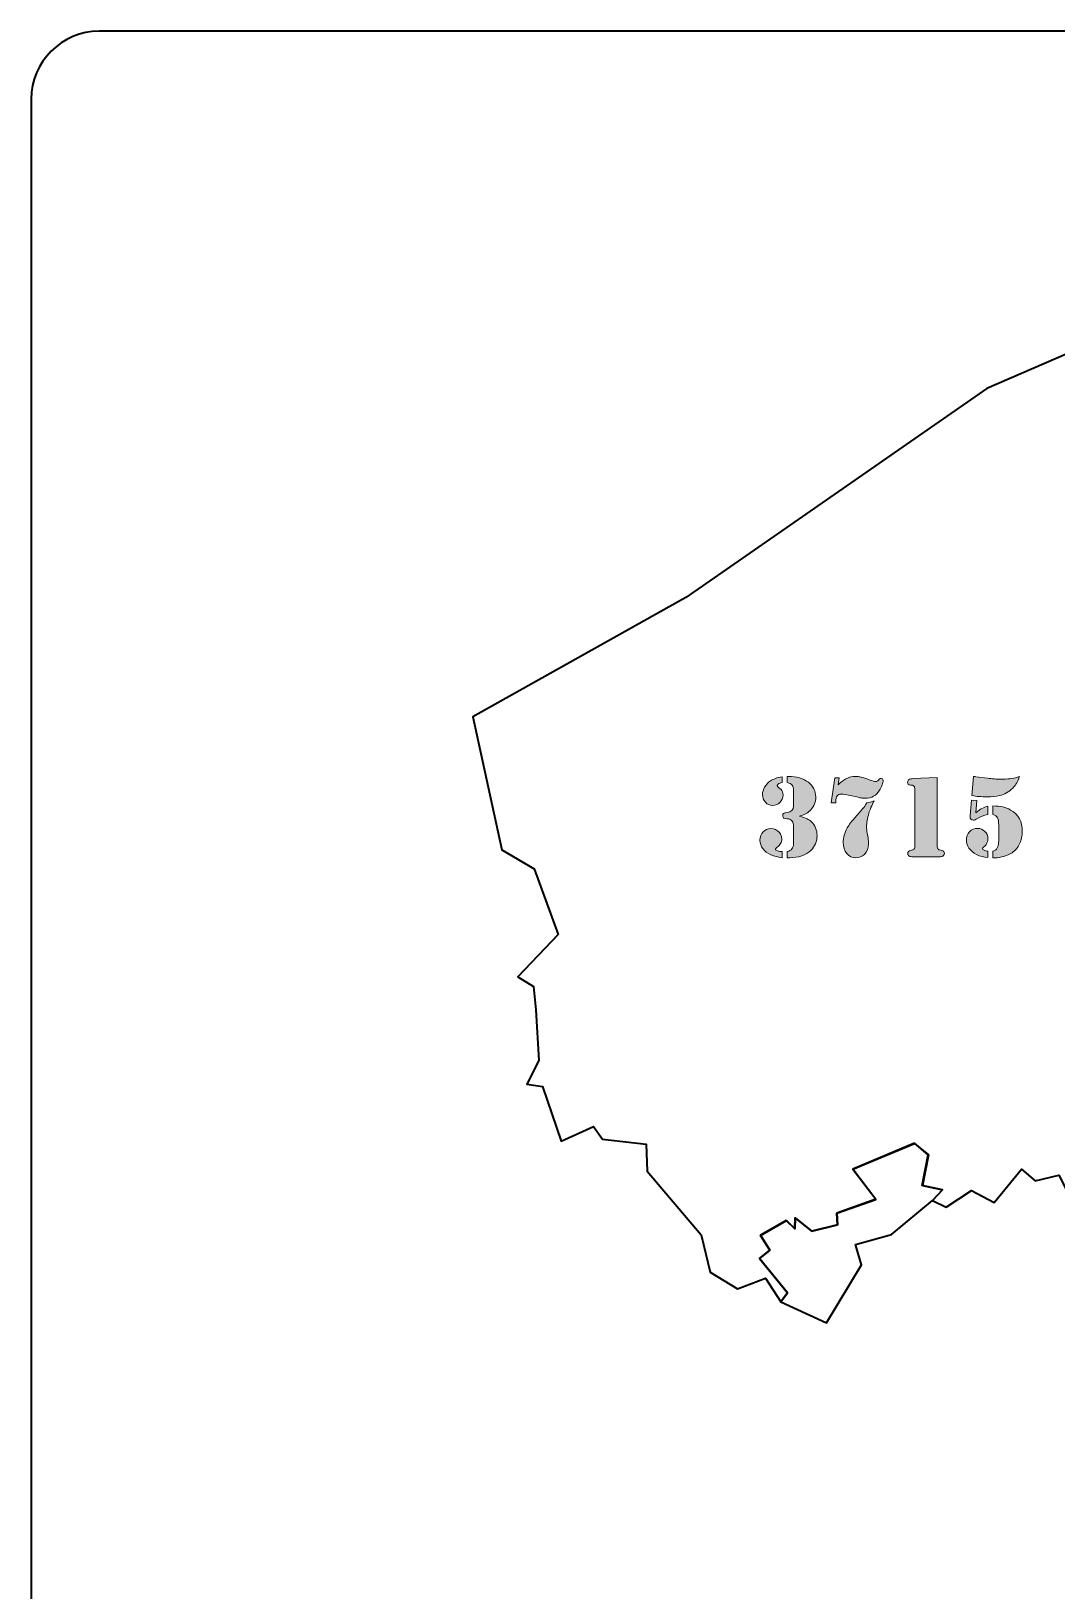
# Model space of a CAD drawing. Header units: inches. Extents: x 5 to 292, y -204 to -7.
# Drawn here: x 4.6 to 68.4, y -104.4 to -7.4 of the extents above; entities that cross this region are included whole.
import ezdxf

# ---------------------------------------------------------------- set-up
doc = ezdxf.new("R2010")
doc.units = ezdxf.units.IN
doc.header["$MEASUREMENT"] = 0
for name, color, linetype in [('Layer 4', 7, 'Continuous'), ('Legend', 7, 'Continuous'), ('MapBelgium', 7, 'Continuous')]:
    doc.layers.add(name, color=color, linetype=linetype)

# ---------------------------------------------------------------- blocks, each defined once
blk = doc.blocks.new('block 2')
at = {"layer": 'MapBelgium', "color": 250, "lineweight": 35, "true_color": 0x231f20}
for points, knots in [([(81.703, -23.299), (81.703, -23.299), (82.662, -26.577), (82.662, -26.577), (82.662, -26.577), (81.146, -28.412), (81.146, -28.412), (81.146, -28.412), (82.173, -29.662), (82.173, -29.662), (82.173, -29.662), (81.638, -30.037), (81.638, -30.037), (81.638, -30.037), (82.479, -32.262), (82.479, -32.262), (82.479, -32.262), (83.454, -35.861), (83.454, -35.861), (83.454, -35.861), (81.591, -36.771), (81.591, -36.771), (81.591, -36.771), (82.65, -39.129), (82.65, -39.129), (82.65, -39.129), (81.198, -40.193), (81.198, -40.193), (81.198, -40.193), (82.733, -40.719), (82.733, -40.719), (82.733, -40.719), (84.249, -43.189), (84.249, -43.189), (84.249, -43.189), (82.058, -47.355), (82.058, -47.355), (82.058, -47.355), (79.477, -49.075), (79.477, -49.075), (79.477, -49.075), (85.744, -53.374), (85.744, -53.374), (85.744, -53.374), (86.394, -54.005), (86.394, -54.005), (86.394, -54.005), (85.54, -54.797), (85.54, -54.797), (85.54, -54.797), (85.178, -54.797), (85.178, -54.797), (85.178, -54.797), (86.75, -57.948), (86.75, -57.948), (86.75, -57.948), (85.209, -60.321), (85.209, -60.321), (85.209, -60.321), (86.255, -61.773), (86.255, -61.773), (86.255, -61.773), (84.444, -62.63), (84.444, -62.63), (84.444, -62.63), (87.248, -63.954), (87.248, -63.954), (87.248, -63.954), (85.961, -64.165), (85.961, -64.165), (85.961, -64.165), (86.719, -65.192), (86.719, -65.192), (86.719, -65.192), (85.166, -65.202), (85.166, -65.202), (85.166, -65.202), (85.63, -66.356), (85.63, -66.356), (85.63, -66.356), (84.562, -67.622), (84.562, -67.622), (84.562, -67.622), (85.555, -68.287), (85.555, -68.287), (85.555, -68.287), (87.183, -67.337), (87.183, -67.337), (87.183, -67.337), (88.319, -68.306), (88.319, -68.306), (88.319, -68.306), (86.756, -71.153), (86.756, -71.153), (86.756, -71.153), (90.331, -74.232), (90.331, -74.232), (90.331, -74.232), (89.579, -75.296), (89.579, -75.296), (89.579, -75.296), (90.903, -77.054), (90.903, -77.054), (90.903, -77.054), (87.171, -80.694), (87.171, -80.694), (87.171, -80.694), (85.624, -82.08), (85.624, -82.08), (85.624, -82.08), (85.624, -82.448), (85.624, -82.448), (85.624, -82.448), (83.949, -82.696), (83.949, -82.696), (83.949, -82.696), (81.155, -86.187), (81.155, -86.187), (81.155, -86.187), (79.032, -85.048), (79.032, -85.048), (79.032, -85.048), (77.905, -81.842), (77.905, -81.842), (77.905, -81.842), (75.275, -82.173), (75.275, -82.173), (75.275, -82.173), (72.722, -80.817), (72.722, -80.817), (72.722, -80.817), (70.169, -81.783), (70.169, -81.783), (70.169, -81.783), (68.532, -78.568), (68.532, -78.568), (68.532, -78.568), (67.052, -78.908), (67.052, -78.908), (67.052, -78.908), (66.214, -78.196), (66.214, -78.196), (66.214, -78.196), (64.505, -80.257), (64.505, -80.257), (64.505, -80.257), (63.097, -79.505), (63.097, -79.505), (63.097, -79.505), (61.525, -80.551), (61.525, -80.551), (61.525, -80.551), (60.665, -80.143), (60.665, -80.143), (60.665, -80.143), (61.296, -79.477), (61.296, -79.477), (61.296, -79.477), (60.04, -79.211), (60.04, -79.211), (60.04, -79.211), (60.411, -77.302), (60.411, -77.302), (60.411, -77.302), (59.545, -76.581), (59.545, -76.581), (59.545, -76.581), (55.71, -78.187), (55.71, -78.187), (55.71, -78.187), (57.137, -80.065), (57.137, -80.065), (57.137, -80.065), (54.723, -80.929), (54.723, -80.929), (54.723, -80.929), (54.76, -81.653), (54.76, -81.653), (54.76, -81.653), (53.163, -82.04), (53.163, -82.04), (53.163, -82.04), (52.123, -81.214), (52.123, -81.214), (52.123, -81.214), (52.105, -81.897), (52.105, -81.897), (52.105, -81.897), (51.576, -81.378), (51.576, -81.378), (51.576, -81.378), (49.966, -82.306), (49.966, -82.306), (49.966, -82.306), (50.539, -83.228), (50.539, -83.228), (50.539, -83.228), (49.908, -83.748), (49.908, -83.748), (49.908, -83.748), (51.647, -85.883), (51.647, -85.883), (51.647, -85.883), (51.226, -86.431), (51.226, -86.431), (51.226, -86.431), (50.279, -84.961), (50.279, -84.961), (50.279, -84.961), (48.534, -85.627), (48.534, -85.627), (48.534, -85.627), (46.838, -84.593), (46.838, -84.593), (46.838, -84.593), (46.284, -82.269), (46.284, -82.269), (46.284, -82.269), (42.917, -78.311), (42.917, -78.311), (42.917, -78.311), (42.846, -76.637), (42.846, -76.637), (42.846, -76.637), (40.132, -76.324), (40.132, -76.324), (40.132, -76.324), (39.578, -75.526), (39.578, -75.526), (39.578, -75.526), (37.572, -76.438), (37.572, -76.438), (37.572, -76.438), (36.406, -73.044), (36.406, -73.044), (36.406, -73.044), (35.421, -72.901), (35.421, -72.901), (35.421, -72.901), (36.183, -71.428), (36.183, -71.428), (36.183, -71.428), (35.982, -68.287), (35.982, -68.287), (35.982, -68.287), (35.845, -66.833), (35.845, -66.833), (35.845, -66.833), (34.864, -66.232), (34.864, -66.232), (34.864, -66.232), (37.368, -63.592), (37.368, -63.592), (37.368, -63.592), (35.879, -59.501), (35.879, -59.501), (35.879, -59.501), (33.871, -58.328), (33.871, -58.328), (33.871, -58.328), (32.064, -50.059), (32.064, -50.059), (32.064, -50.059), (45.331, -42.635), (45.331, -42.635), (45.331, -42.635), (64.041, -29.631), (64.041, -29.631), (64.041, -29.631), (70.518, -26.837), (70.518, -26.837), (71.149, -26.622), (71.779, -26.408), (72.409, -26.193), (72.611, -26.062), (72.814, -25.931), (73.016, -25.8), (73.083, -25.815), (73.15, -25.831), (73.217, -25.846), (73.217, -25.846), (81.703, -23.299), (81.703, -23.299)], [0, 0, 0, 0, 1, 1, 1, 2, 2, 2, 3, 3, 3, 4, 4, 4, 5, 5, 5, 6, 6, 6, 7, 7, 7, 8, 8, 8, 9, 9, 9, 10, 10, 10, 11, 11, 11, 12, 12, 12, 13, 13, 13, 14, 14, 14, 15, 15, 15, 16, 16, 16, 17, 17, 17, 18, 18, 18, 19, 19, 19, 20, 20, 20, 21, 21, 21, 22, 22, 22, 23, 23, 23, 24, 24, 24, 25, 25, 25, 26, 26, 26, 27, 27, 27, 28, 28, 28, 29, 29, 29, 30, 30, 30, 31, 31, 31, 32, 32, 32, 33, 33, 33, 34, 34, 34, 35, 35, 35, 36, 36, 36, 37, 37, 37, 38, 38, 38, 39, 39, 39, 40, 40, 40, 41, 41, 41, 42, 42, 42, 43, 43, 43, 44, 44, 44, 45, 45, 45, 46, 46, 46, 47, 47, 47, 48, 48, 48, 49, 49, 49, 50, 50, 50, 51, 51, 51, 52, 52, 52, 53, 53, 53, 54, 54, 54, 55, 55, 55, 56, 56, 56, 57, 57, 57, 58, 58, 58, 59, 59, 59, 60, 60, 60, 61, 61, 61, 62, 62, 62, 63, 63, 63, 64, 64, 64, 65, 65, 65, 66, 66, 66, 67, 67, 67, 68, 68, 68, 69, 69, 69, 70, 70, 70, 71, 71, 71, 72, 72, 72, 73, 73, 73, 74, 74, 74, 75, 75, 75, 76, 76, 76, 77, 77, 77, 78, 78, 78, 79, 79, 79, 80, 80, 80, 81, 81, 81, 82, 82, 82, 83, 83, 83, 84, 84, 84, 85, 85, 85, 86, 86, 86, 87, 87, 87, 88, 88, 88, 89, 89, 89, 90, 90, 90, 91, 91, 91, 92, 92, 92, 93, 93, 93, 94, 94, 94, 94]), ([(51.226, -86.431), (51.226, -86.431), (51.647, -85.88), (51.647, -85.88), (51.647, -85.88), (49.908, -83.745), (49.908, -83.745), (49.908, -83.745), (50.539, -83.222), (50.539, -83.222), (50.539, -83.222), (49.966, -82.303), (49.966, -82.303), (49.966, -82.303), (51.573, -81.371), (51.573, -81.371), (51.573, -81.371), (52.102, -81.894), (52.102, -81.894), (52.102, -81.894), (52.12, -81.21), (52.12, -81.21), (52.12, -81.21), (53.163, -82.037), (53.163, -82.037), (53.163, -82.037), (54.757, -81.647), (54.757, -81.647), (54.757, -81.647), (54.72, -80.926), (54.72, -80.926), (54.72, -80.926), (57.134, -80.062), (57.134, -80.062), (57.134, -80.062), (55.707, -78.181), (55.707, -78.181), (55.707, -78.181), (59.541, -76.575), (59.541, -76.575), (59.541, -76.575), (60.408, -77.296), (60.408, -77.296), (60.408, -77.296), (60.034, -79.205), (60.034, -79.205), (60.034, -79.205), (61.293, -79.471), (61.293, -79.471), (61.293, -79.471), (60.662, -80.137), (60.662, -80.137), (60.662, -80.137), (60.662, -80.137), (60.662, -80.137), (60.662, -80.137), (58.121, -82.244), (58.121, -82.244), (58.121, -82.244), (55.874, -82.879), (55.874, -82.879), (55.874, -82.879), (56.255, -84.132), (56.255, -84.132), (56.255, -84.132), (54.076, -87.753), (54.076, -87.753), (54.076, -87.753), (51.226, -86.431), (51.226, -86.431)], [0, 0, 0, 0, 1, 1, 1, 2, 2, 2, 3, 3, 3, 4, 4, 4, 5, 5, 5, 6, 6, 6, 7, 7, 7, 8, 8, 8, 9, 9, 9, 10, 10, 10, 11, 11, 11, 12, 12, 12, 13, 13, 13, 14, 14, 14, 15, 15, 15, 16, 16, 16, 17, 17, 17, 18, 18, 18, 19, 19, 19, 20, 20, 20, 21, 21, 21, 22, 22, 22, 23, 23, 23, 23])]:
    blk.add_open_spline(points, degree=3, knots=knots, dxfattribs=at)
blk = doc.blocks.new('block 8')
at = {"layer": 'Legend', "true_color": 0xffffff}
h = blk.add_hatch(color=7, dxfattribs=at)
h.dxf.hatch_style = 2
edge = h.paths.add_edge_path()
edge.add_spline(control_points=[(51.305, -58.436), (51.305, -58.436), (51.305, -58.815), (51.305, -58.815), (51.037, -58.782), (50.808, -58.723), (50.618, -58.638), (50.401, -58.542), (50.232, -58.413), (50.113, -58.253), (49.994, -58.093), (49.934, -57.913), (49.934, -57.716), (49.934, -57.513), (49.999, -57.344), (50.129, -57.208), (50.259, -57.071), (50.421, -57.003), (50.614, -57.003), (50.826, -57.003), (51.002, -57.087), (51.142, -57.256), (51.241, -57.377), (51.29, -57.506), (51.29, -57.643), (51.29, -57.742), (51.265, -57.839), (51.214, -57.933), (51.164, -58.027), (51.096, -58.104), (51.012, -58.164), (50.935, -58.22), (50.896, -58.262), (50.896, -58.291), (50.896, -58.329), (50.937, -58.363), (51.019, -58.392), (51.101, -58.421), (51.196, -58.436), (51.305, -58.436)], knot_values=[0, 0, 0, 0, 1, 1, 1, 2, 2, 2, 3, 3, 3, 4, 4, 4, 5, 5, 5, 6, 6, 6, 7, 7, 7, 8, 8, 8, 9, 9, 9, 10, 10, 10, 11, 11, 11, 12, 12, 12, 13, 13, 13, 13], degree=3, periodic=1)
edge = h.paths.add_edge_path()
edge.add_spline(control_points=[(51.305, -53.776), (51.305, -53.776), (51.305, -54.142), (51.305, -54.142), (51.211, -54.163), (51.143, -54.186), (51.102, -54.21), (51.076, -54.225), (51.053, -54.244), (51.035, -54.268), (51.017, -54.292), (51.008, -54.313), (51.008, -54.33), (51.011, -54.368), (51.036, -54.407), (51.084, -54.446), (51.084, -54.446), (51.251, -54.579), (51.251, -54.579), (51.33, -54.645), (51.37, -54.759), (51.37, -54.923), (51.37, -55.099), (51.307, -55.25), (51.18, -55.375), (51.053, -55.501), (50.901, -55.563), (50.722, -55.563), (50.544, -55.563), (50.394, -55.499), (50.274, -55.37), (50.153, -55.241), (50.093, -55.081), (50.093, -54.891), (50.093, -54.727), (50.136, -54.57), (50.221, -54.422), (50.307, -54.274), (50.427, -54.148), (50.581, -54.044), (50.76, -53.923), (51.001, -53.834), (51.305, -53.776)], knot_values=[0, 0, 0, 0, 1, 1, 1, 2, 2, 2, 3, 3, 3, 4, 4, 4, 5, 5, 5, 6, 6, 6, 7, 7, 7, 8, 8, 8, 9, 9, 9, 10, 10, 10, 11, 11, 11, 12, 12, 12, 13, 13, 13, 14, 14, 14, 14], degree=3, periodic=1)
edge = h.paths.add_edge_path()
edge.add_spline(control_points=[(52.394, -56.233), (52.603, -56.295), (52.76, -56.351), (52.864, -56.401), (52.967, -56.45), (53.059, -56.511), (53.139, -56.583), (53.245, -56.682), (53.329, -56.808), (53.392, -56.96), (53.455, -57.112), (53.486, -57.27), (53.486, -57.434), (53.486, -57.807), (53.358, -58.116), (53.103, -58.36), (52.946, -58.509), (52.755, -58.623), (52.529, -58.701), (52.304, -58.78), (52.056, -58.819), (51.786, -58.819), (51.786, -58.819), (51.627, -58.815), (51.627, -58.815), (51.627, -58.815), (51.627, -58.436), (51.627, -58.436), (51.762, -58.397), (51.86, -58.34), (51.92, -58.266), (51.956, -58.222), (51.981, -58.176), (51.996, -58.126), (52.01, -58.077), (52.018, -58.011), (52.018, -57.929), (52.018, -57.929), (52.018, -56.891), (52.018, -56.891), (52.018, -56.79), (52.013, -56.716), (52.003, -56.67), (51.993, -56.624), (51.972, -56.58), (51.938, -56.536), (51.87, -56.447), (51.764, -56.399), (51.619, -56.392), (51.523, -56.387), (51.459, -56.375), (51.428, -56.356), (51.375, -56.322), (51.348, -56.271), (51.348, -56.204), (51.348, -56.136), (51.367, -56.089), (51.404, -56.063), (51.442, -56.036), (51.512, -56.018), (51.616, -56.008), (51.886, -55.984), (52.021, -55.848), (52.021, -55.6), (52.021, -55.6), (52.018, -55.458), (52.018, -55.458), (52.018, -55.458), (52.018, -54.641), (52.018, -54.641), (52.018, -54.489), (51.989, -54.376), (51.931, -54.303), (51.873, -54.229), (51.772, -54.176), (51.627, -54.142), (51.627, -54.142), (51.627, -53.758), (51.627, -53.758), (51.627, -53.758), (51.728, -53.758), (51.728, -53.758), (51.96, -53.758), (52.183, -53.791), (52.397, -53.856), (52.612, -53.921), (52.795, -54.012), (52.947, -54.127), (53.097, -54.241), (53.211, -54.375), (53.289, -54.531), (53.367, -54.686), (53.407, -54.853), (53.407, -55.032), (53.407, -55.352), (53.304, -55.621), (53.099, -55.838), (53.01, -55.932), (52.915, -56.007), (52.815, -56.063), (52.715, -56.118), (52.574, -56.175), (52.394, -56.233)], knot_values=[0, 0, 0, 0, 1, 1, 1, 2, 2, 2, 3, 3, 3, 4, 4, 4, 5, 5, 5, 6, 6, 6, 7, 7, 7, 8, 8, 8, 9, 9, 9, 10, 10, 10, 11, 11, 11, 12, 12, 12, 13, 13, 13, 14, 14, 14, 15, 15, 15, 16, 16, 16, 17, 17, 17, 18, 18, 18, 19, 19, 19, 20, 20, 20, 21, 21, 21, 22, 22, 22, 23, 23, 23, 24, 24, 24, 25, 25, 25, 26, 26, 26, 27, 27, 27, 28, 28, 28, 29, 29, 29, 30, 30, 30, 31, 31, 31, 32, 32, 32, 33, 33, 33, 34, 34, 34, 34], degree=3, periodic=1)
h = blk.add_hatch(color=7, dxfattribs=at)
h.dxf.hatch_style = 2
edge = h.paths.add_edge_path()
edge.add_spline(control_points=[(54.369, -55.397), (54.369, -55.397), (54.597, -53.856), (54.597, -53.856), (54.597, -53.856), (54.864, -53.856), (54.864, -53.856), (54.864, -53.856), (54.81, -54.276), (54.81, -54.276), (54.998, -54.092), (55.174, -53.96), (55.338, -53.88), (55.502, -53.799), (55.679, -53.758), (55.87, -53.758), (55.957, -53.758), (56.034, -53.764), (56.102, -53.776), (56.169, -53.788), (56.267, -53.815), (56.395, -53.856), (56.592, -53.916), (56.725, -53.96), (56.793, -53.986), (56.937, -54.042), (57.054, -54.072), (57.144, -54.077), (57.199, -54.079), (57.254, -54.049), (57.31, -53.986), (57.31, -53.986), (57.35, -53.936), (57.35, -53.936), (57.388, -53.892), (57.427, -53.87), (57.465, -53.87), (57.499, -53.87), (57.529, -53.884), (57.556, -53.912), (57.582, -53.94), (57.596, -53.972), (57.596, -54.008), (57.596, -54.075), (57.574, -54.169), (57.531, -54.288), (57.487, -54.408), (57.435, -54.519), (57.375, -54.623), (57.276, -54.794), (57.154, -54.919), (57.008, -54.997), (56.862, -55.076), (56.683, -55.115), (56.47, -55.115), (56.379, -55.115), (56.299, -55.109), (56.23, -55.097), (56.161, -55.085), (55.97, -55.041), (55.657, -54.966), (55.35, -54.894), (55.131, -54.858), (54.998, -54.858), (54.878, -54.858), (54.789, -54.895), (54.732, -54.97), (54.676, -55.045), (54.647, -55.161), (54.647, -55.317), (54.647, -55.317), (54.647, -55.397), (54.647, -55.397), (54.647, -55.397), (54.369, -55.397), (54.369, -55.397)], knot_values=[0, 0, 0, 0, 1, 1, 1, 2, 2, 2, 3, 3, 3, 4, 4, 4, 5, 5, 5, 6, 6, 6, 7, 7, 7, 8, 8, 8, 9, 9, 9, 10, 10, 10, 11, 11, 11, 12, 12, 12, 13, 13, 13, 14, 14, 14, 15, 15, 15, 16, 16, 16, 17, 17, 17, 18, 18, 18, 19, 19, 19, 20, 20, 20, 21, 21, 21, 22, 22, 22, 23, 23, 23, 24, 24, 24, 25, 25, 25, 25], degree=3, periodic=1)
edge = h.paths.add_edge_path()
edge.add_spline(control_points=[(57.042, -55.27), (56.885, -55.577), (56.776, -55.835), (56.713, -56.044), (56.617, -56.365), (56.568, -56.651), (56.568, -56.902), (56.568, -57.001), (56.576, -57.095), (56.59, -57.184), (56.59, -57.184), (56.659, -57.585), (56.659, -57.585), (56.681, -57.713), (56.691, -57.839), (56.691, -57.962), (56.691, -58.237), (56.607, -58.451), (56.438, -58.606), (56.284, -58.748), (56.105, -58.819), (55.903, -58.819), (55.671, -58.819), (55.481, -58.729), (55.333, -58.548), (55.185, -58.367), (55.11, -58.137), (55.11, -57.857), (55.11, -57.567), (55.196, -57.268), (55.367, -56.96), (55.42, -56.861), (55.487, -56.759), (55.568, -56.656), (55.649, -56.552), (55.782, -56.395), (55.968, -56.186), (56.161, -55.969), (56.301, -55.803), (56.389, -55.69), (56.477, -55.577), (56.54, -55.479), (56.579, -55.397), (56.712, -55.385), (56.866, -55.343), (57.042, -55.27)], knot_values=[0, 0, 0, 0, 1, 1, 1, 2, 2, 2, 3, 3, 3, 4, 4, 4, 5, 5, 5, 6, 6, 6, 7, 7, 7, 8, 8, 8, 9, 9, 9, 10, 10, 10, 11, 11, 11, 12, 12, 12, 13, 13, 13, 14, 14, 14, 15, 15, 15, 15], degree=3, periodic=1)
h = blk.add_hatch(color=7, dxfattribs=at)
h.dxf.hatch_style = 2
edge = h.paths.add_edge_path()
edge.add_spline(control_points=[(60.96, -53.82), (60.96, -53.82), (60.96, -58.07), (60.96, -58.07), (60.96, -58.164), (60.978, -58.232), (61.014, -58.273), (61.033, -58.297), (61.051, -58.312), (61.068, -58.318), (61.085, -58.324), (61.141, -58.339), (61.235, -58.363), (61.35, -58.39), (61.408, -58.456), (61.408, -58.562), (61.408, -58.625), (61.377, -58.675), (61.314, -58.714), (61.268, -58.743), (61.192, -58.757), (61.086, -58.757), (61.086, -58.757), (60.964, -58.757), (60.964, -58.757), (60.964, -58.757), (59.574, -58.757), (59.574, -58.757), (59.574, -58.757), (59.455, -58.757), (59.455, -58.757), (59.346, -58.757), (59.271, -58.743), (59.227, -58.714), (59.164, -58.675), (59.133, -58.625), (59.133, -58.562), (59.133, -58.456), (59.191, -58.39), (59.306, -58.363), (59.401, -58.339), (59.456, -58.324), (59.473, -58.318), (59.49, -58.312), (59.507, -58.297), (59.523, -58.273), (59.56, -58.232), (59.578, -58.164), (59.578, -58.07), (59.578, -58.07), (59.578, -54.684), (59.578, -54.684), (59.578, -54.559), (59.565, -54.467), (59.54, -54.409), (59.515, -54.352), (59.474, -54.319), (59.419, -54.312), (59.419, -54.312), (59.292, -54.294), (59.292, -54.294), (59.179, -54.277), (59.122, -54.219), (59.122, -54.12), (59.122, -54.043), (59.158, -53.983), (59.231, -53.939), (59.267, -53.92), (59.342, -53.907), (59.455, -53.899), (59.455, -53.899), (60.96, -53.82), (60.96, -53.82)], knot_values=[0, 0, 0, 0, 1, 1, 1, 2, 2, 2, 3, 3, 3, 4, 4, 4, 5, 5, 5, 6, 6, 6, 7, 7, 7, 8, 8, 8, 9, 9, 9, 10, 10, 10, 11, 11, 11, 12, 12, 12, 13, 13, 13, 14, 14, 14, 15, 15, 15, 16, 16, 16, 17, 17, 17, 18, 18, 18, 19, 19, 19, 20, 20, 20, 21, 21, 21, 22, 22, 22, 23, 23, 23, 24, 24, 24, 24], degree=3, periodic=1)
h = blk.add_hatch(color=7, dxfattribs=at)
h.dxf.hatch_style = 2
edge = h.paths.add_edge_path()
edge.add_spline(control_points=[(64.118, -58.41), (64.118, -58.41), (64.118, -58.808), (64.118, -58.808), (63.864, -58.791), (63.629, -58.726), (63.412, -58.613), (63.207, -58.507), (63.05, -58.377), (62.94, -58.224), (62.83, -58.071), (62.776, -57.904), (62.776, -57.723), (62.776, -57.513), (62.843, -57.338), (62.976, -57.198), (63.11, -57.059), (63.278, -56.989), (63.481, -56.989), (63.655, -56.989), (63.805, -57.051), (63.931, -57.177), (64.058, -57.302), (64.121, -57.45), (64.121, -57.622), (64.121, -57.718), (64.097, -57.816), (64.049, -57.917), (64, -58.017), (63.941, -58.093), (63.872, -58.146), (63.816, -58.187), (63.789, -58.221), (63.789, -58.247), (63.789, -58.286), (63.817, -58.32), (63.875, -58.349), (63.933, -58.378), (64.014, -58.398), (64.118, -58.41)], knot_values=[0, 0, 0, 0, 1, 1, 1, 2, 2, 2, 3, 3, 3, 4, 4, 4, 5, 5, 5, 6, 6, 6, 7, 7, 7, 8, 8, 8, 9, 9, 9, 10, 10, 10, 11, 11, 11, 12, 12, 12, 13, 13, 13, 13], degree=3, periodic=1)
edge = h.paths.add_edge_path()
edge.add_spline(control_points=[(63.097, -55.231), (63.097, -55.231), (63.43, -55.267), (63.43, -55.267), (63.43, -55.267), (63.369, -56.019), (63.369, -56.019), (63.511, -55.901), (63.638, -55.812), (63.749, -55.751), (63.859, -55.691), (63.982, -55.644), (64.118, -55.61), (64.118, -55.61), (64.118, -56.12), (64.118, -56.12), (63.859, -56.181), (63.642, -56.264), (63.466, -56.37), (63.351, -56.442), (63.266, -56.479), (63.213, -56.479), (63.148, -56.479), (63.097, -56.461), (63.06, -56.426), (63.022, -56.391), (63.003, -56.344), (63.003, -56.283), (63.003, -56.254), (63.004, -56.221), (63.007, -56.182), (63.007, -56.182), (63.097, -55.231), (63.097, -55.231)], knot_values=[0, 0, 0, 0, 1, 1, 1, 2, 2, 2, 3, 3, 3, 4, 4, 4, 5, 5, 5, 6, 6, 6, 7, 7, 7, 8, 8, 8, 9, 9, 9, 10, 10, 10, 11, 11, 11, 11], degree=3, periodic=1)
edge = h.paths.add_edge_path()
edge.add_spline(control_points=[(63.123, -54.956), (63.123, -54.956), (63.224, -53.758), (63.224, -53.758), (63.303, -53.768), (63.351, -53.774), (63.365, -53.776), (63.365, -53.776), (64.096, -53.874), (64.096, -53.874), (64.354, -53.91), (64.663, -53.928), (65.022, -53.928), (65.263, -53.928), (65.458, -53.916), (65.608, -53.892), (65.757, -53.868), (65.914, -53.823), (66.078, -53.758), (66.027, -53.925), (65.972, -54.061), (65.912, -54.167), (65.851, -54.273), (65.767, -54.38), (65.659, -54.489), (65.543, -54.605), (65.414, -54.704), (65.273, -54.786), (65.132, -54.868), (64.992, -54.924), (64.852, -54.956), (64.639, -55.004), (64.365, -55.028), (64.027, -55.028), (63.721, -55.028), (63.419, -55.004), (63.123, -54.956)], knot_values=[0, 0, 0, 0, 1, 1, 1, 2, 2, 2, 3, 3, 3, 4, 4, 4, 5, 5, 5, 6, 6, 6, 7, 7, 7, 8, 8, 8, 9, 9, 9, 10, 10, 10, 11, 11, 11, 12, 12, 12, 12], degree=3, periodic=1)
edge = h.paths.add_edge_path()
edge.add_spline(control_points=[(64.421, -56.12), (64.421, -56.12), (64.421, -55.596), (64.421, -55.596), (64.67, -55.596), (64.878, -55.615), (65.047, -55.654), (65.216, -55.692), (65.377, -55.757), (65.532, -55.849), (66.017, -56.134), (66.259, -56.575), (66.259, -57.173), (66.259, -57.46), (66.204, -57.718), (66.093, -57.947), (65.982, -58.176), (65.824, -58.362), (65.619, -58.504), (65.474, -58.601), (65.306, -58.677), (65.116, -58.734), (64.925, -58.791), (64.735, -58.819), (64.544, -58.819), (64.544, -58.819), (64.432, -58.819), (64.432, -58.819), (64.432, -58.819), (64.432, -58.41), (64.432, -58.41), (64.507, -58.386), (64.567, -58.355), (64.611, -58.318), (64.656, -58.281), (64.693, -58.228), (64.721, -58.161), (64.741, -58.122), (64.757, -58.059), (64.77, -57.973), (64.784, -57.886), (64.79, -57.803), (64.79, -57.723), (64.79, -57.723), (64.79, -56.797), (64.79, -56.797), (64.79, -56.585), (64.765, -56.432), (64.715, -56.339), (64.664, -56.247), (64.566, -56.173), (64.421, -56.12)], knot_values=[0, 0, 0, 0, 1, 1, 1, 2, 2, 2, 3, 3, 3, 4, 4, 4, 5, 5, 5, 6, 6, 6, 7, 7, 7, 8, 8, 8, 9, 9, 9, 10, 10, 10, 11, 11, 11, 12, 12, 12, 13, 13, 13, 14, 14, 14, 15, 15, 15, 16, 16, 16, 17, 17, 17, 17], degree=3, periodic=1)
at = {"layer": 'Legend', "lineweight": 0}
for points, knots in [([(51.305, -53.776), (51.305, -53.776), (51.305, -54.142), (51.305, -54.142), (51.211, -54.163), (51.143, -54.186), (51.102, -54.21), (51.076, -54.225), (51.053, -54.244), (51.035, -54.268), (51.017, -54.292), (51.008, -54.313), (51.008, -54.33), (51.011, -54.368), (51.036, -54.407), (51.084, -54.446), (51.084, -54.446), (51.251, -54.579), (51.251, -54.579), (51.33, -54.645), (51.37, -54.759), (51.37, -54.923), (51.37, -55.099), (51.307, -55.25), (51.18, -55.375), (51.053, -55.501), (50.901, -55.563), (50.722, -55.563), (50.544, -55.563), (50.394, -55.499), (50.274, -55.37), (50.153, -55.241), (50.093, -55.081), (50.093, -54.891), (50.093, -54.727), (50.136, -54.57), (50.221, -54.422), (50.307, -54.274), (50.427, -54.148), (50.581, -54.044), (50.76, -53.923), (51.001, -53.834), (51.305, -53.776)], [0, 0, 0, 0, 1, 1, 1, 2, 2, 2, 3, 3, 3, 4, 4, 4, 5, 5, 5, 6, 6, 6, 7, 7, 7, 8, 8, 8, 9, 9, 9, 10, 10, 10, 11, 11, 11, 12, 12, 12, 13, 13, 13, 14, 14, 14, 14]), ([(52.394, -56.233), (52.603, -56.295), (52.76, -56.351), (52.864, -56.401), (52.967, -56.45), (53.059, -56.511), (53.139, -56.583), (53.245, -56.682), (53.329, -56.808), (53.392, -56.96), (53.455, -57.112), (53.486, -57.27), (53.486, -57.434), (53.486, -57.807), (53.358, -58.116), (53.103, -58.36), (52.946, -58.509), (52.755, -58.623), (52.529, -58.701), (52.304, -58.78), (52.056, -58.819), (51.786, -58.819), (51.786, -58.819), (51.627, -58.815), (51.627, -58.815), (51.627, -58.815), (51.627, -58.436), (51.627, -58.436), (51.762, -58.397), (51.86, -58.34), (51.92, -58.266), (51.956, -58.222), (51.981, -58.176), (51.996, -58.126), (52.01, -58.077), (52.018, -58.011), (52.018, -57.929), (52.018, -57.929), (52.018, -56.891), (52.018, -56.891), (52.018, -56.79), (52.013, -56.716), (52.003, -56.67), (51.993, -56.624), (51.972, -56.58), (51.938, -56.536), (51.87, -56.447), (51.764, -56.399), (51.619, -56.392), (51.523, -56.387), (51.459, -56.375), (51.428, -56.356), (51.375, -56.322), (51.348, -56.271), (51.348, -56.204), (51.348, -56.136), (51.367, -56.089), (51.404, -56.063), (51.442, -56.036), (51.512, -56.018), (51.616, -56.008), (51.886, -55.984), (52.021, -55.848), (52.021, -55.6), (52.021, -55.6), (52.018, -55.458), (52.018, -55.458), (52.018, -55.458), (52.018, -54.641), (52.018, -54.641), (52.018, -54.489), (51.989, -54.376), (51.931, -54.303), (51.873, -54.229), (51.772, -54.176), (51.627, -54.142), (51.627, -54.142), (51.627, -53.758), (51.627, -53.758), (51.627, -53.758), (51.728, -53.758), (51.728, -53.758), (51.96, -53.758), (52.183, -53.791), (52.397, -53.856), (52.612, -53.921), (52.795, -54.012), (52.947, -54.127), (53.097, -54.241), (53.211, -54.375), (53.289, -54.531), (53.367, -54.686), (53.407, -54.853), (53.407, -55.032), (53.407, -55.352), (53.304, -55.621), (53.099, -55.838), (53.01, -55.932), (52.915, -56.007), (52.815, -56.063), (52.715, -56.118), (52.574, -56.175), (52.394, -56.233)], [0, 0, 0, 0, 1, 1, 1, 2, 2, 2, 3, 3, 3, 4, 4, 4, 5, 5, 5, 6, 6, 6, 7, 7, 7, 8, 8, 8, 9, 9, 9, 10, 10, 10, 11, 11, 11, 12, 12, 12, 13, 13, 13, 14, 14, 14, 15, 15, 15, 16, 16, 16, 17, 17, 17, 18, 18, 18, 19, 19, 19, 20, 20, 20, 21, 21, 21, 22, 22, 22, 23, 23, 23, 24, 24, 24, 25, 25, 25, 26, 26, 26, 27, 27, 27, 28, 28, 28, 29, 29, 29, 30, 30, 30, 31, 31, 31, 32, 32, 32, 33, 33, 33, 34, 34, 34, 34]), ([(54.369, -55.397), (54.369, -55.397), (54.597, -53.856), (54.597, -53.856), (54.597, -53.856), (54.864, -53.856), (54.864, -53.856), (54.864, -53.856), (54.81, -54.276), (54.81, -54.276), (54.998, -54.092), (55.174, -53.96), (55.338, -53.88), (55.502, -53.799), (55.679, -53.758), (55.87, -53.758), (55.957, -53.758), (56.034, -53.764), (56.102, -53.776), (56.169, -53.788), (56.267, -53.815), (56.395, -53.856), (56.592, -53.916), (56.725, -53.96), (56.793, -53.986), (56.937, -54.042), (57.054, -54.072), (57.144, -54.077), (57.199, -54.079), (57.254, -54.049), (57.31, -53.986), (57.31, -53.986), (57.35, -53.936), (57.35, -53.936), (57.388, -53.892), (57.427, -53.87), (57.465, -53.87), (57.499, -53.87), (57.529, -53.884), (57.556, -53.912), (57.582, -53.94), (57.596, -53.972), (57.596, -54.008), (57.596, -54.075), (57.574, -54.169), (57.531, -54.288), (57.487, -54.408), (57.435, -54.519), (57.375, -54.623), (57.276, -54.794), (57.154, -54.919), (57.008, -54.997), (56.862, -55.076), (56.683, -55.115), (56.47, -55.115), (56.379, -55.115), (56.299, -55.109), (56.23, -55.097), (56.161, -55.085), (55.97, -55.041), (55.657, -54.966), (55.35, -54.894), (55.131, -54.858), (54.998, -54.858), (54.878, -54.858), (54.789, -54.895), (54.732, -54.97), (54.676, -55.045), (54.647, -55.161), (54.647, -55.317), (54.647, -55.317), (54.647, -55.397), (54.647, -55.397), (54.647, -55.397), (54.369, -55.397), (54.369, -55.397)], [0, 0, 0, 0, 1, 1, 1, 2, 2, 2, 3, 3, 3, 4, 4, 4, 5, 5, 5, 6, 6, 6, 7, 7, 7, 8, 8, 8, 9, 9, 9, 10, 10, 10, 11, 11, 11, 12, 12, 12, 13, 13, 13, 14, 14, 14, 15, 15, 15, 16, 16, 16, 17, 17, 17, 18, 18, 18, 19, 19, 19, 20, 20, 20, 21, 21, 21, 22, 22, 22, 23, 23, 23, 24, 24, 24, 25, 25, 25, 25]), ([(60.96, -53.82), (60.96, -53.82), (60.96, -58.07), (60.96, -58.07), (60.96, -58.164), (60.978, -58.232), (61.014, -58.273), (61.033, -58.297), (61.051, -58.312), (61.068, -58.318), (61.085, -58.324), (61.141, -58.339), (61.235, -58.363), (61.35, -58.39), (61.408, -58.456), (61.408, -58.562), (61.408, -58.625), (61.377, -58.675), (61.314, -58.714), (61.268, -58.743), (61.192, -58.757), (61.086, -58.757), (61.086, -58.757), (60.964, -58.757), (60.964, -58.757), (60.964, -58.757), (59.574, -58.757), (59.574, -58.757), (59.574, -58.757), (59.455, -58.757), (59.455, -58.757), (59.346, -58.757), (59.271, -58.743), (59.227, -58.714), (59.164, -58.675), (59.133, -58.625), (59.133, -58.562), (59.133, -58.456), (59.191, -58.39), (59.306, -58.363), (59.401, -58.339), (59.456, -58.324), (59.473, -58.318), (59.49, -58.312), (59.507, -58.297), (59.523, -58.273), (59.56, -58.232), (59.578, -58.164), (59.578, -58.07), (59.578, -58.07), (59.578, -54.684), (59.578, -54.684), (59.578, -54.559), (59.565, -54.467), (59.54, -54.409), (59.515, -54.352), (59.474, -54.319), (59.419, -54.312), (59.419, -54.312), (59.292, -54.294), (59.292, -54.294), (59.179, -54.277), (59.122, -54.219), (59.122, -54.12), (59.122, -54.043), (59.158, -53.983), (59.231, -53.939), (59.267, -53.92), (59.342, -53.907), (59.455, -53.899), (59.455, -53.899), (60.96, -53.82), (60.96, -53.82)], [0, 0, 0, 0, 1, 1, 1, 2, 2, 2, 3, 3, 3, 4, 4, 4, 5, 5, 5, 6, 6, 6, 7, 7, 7, 8, 8, 8, 9, 9, 9, 10, 10, 10, 11, 11, 11, 12, 12, 12, 13, 13, 13, 14, 14, 14, 15, 15, 15, 16, 16, 16, 17, 17, 17, 18, 18, 18, 19, 19, 19, 20, 20, 20, 21, 21, 21, 22, 22, 22, 23, 23, 23, 24, 24, 24, 24]), ([(63.123, -54.956), (63.123, -54.956), (63.224, -53.758), (63.224, -53.758), (63.303, -53.768), (63.351, -53.774), (63.365, -53.776), (63.365, -53.776), (64.096, -53.874), (64.096, -53.874), (64.354, -53.91), (64.663, -53.928), (65.022, -53.928), (65.263, -53.928), (65.458, -53.916), (65.608, -53.892), (65.757, -53.868), (65.914, -53.823), (66.078, -53.758), (66.027, -53.925), (65.972, -54.061), (65.912, -54.167), (65.851, -54.273), (65.767, -54.38), (65.659, -54.489), (65.543, -54.605), (65.414, -54.704), (65.273, -54.786), (65.132, -54.868), (64.992, -54.924), (64.852, -54.956), (64.639, -55.004), (64.365, -55.028), (64.027, -55.028), (63.721, -55.028), (63.419, -55.004), (63.123, -54.956)], [0, 0, 0, 0, 1, 1, 1, 2, 2, 2, 3, 3, 3, 4, 4, 4, 5, 5, 5, 6, 6, 6, 7, 7, 7, 8, 8, 8, 9, 9, 9, 10, 10, 10, 11, 11, 11, 12, 12, 12, 12]), ([(57.042, -55.27), (56.885, -55.577), (56.776, -55.835), (56.713, -56.044), (56.617, -56.365), (56.568, -56.651), (56.568, -56.902), (56.568, -57.001), (56.576, -57.095), (56.59, -57.184), (56.59, -57.184), (56.659, -57.585), (56.659, -57.585), (56.681, -57.713), (56.691, -57.839), (56.691, -57.962), (56.691, -58.237), (56.607, -58.451), (56.438, -58.606), (56.284, -58.748), (56.105, -58.819), (55.903, -58.819), (55.671, -58.819), (55.481, -58.729), (55.333, -58.548), (55.185, -58.367), (55.11, -58.137), (55.11, -57.857), (55.11, -57.567), (55.196, -57.268), (55.367, -56.96), (55.42, -56.861), (55.487, -56.759), (55.568, -56.656), (55.649, -56.552), (55.782, -56.395), (55.968, -56.186), (56.161, -55.969), (56.301, -55.803), (56.389, -55.69), (56.477, -55.577), (56.54, -55.479), (56.579, -55.397), (56.712, -55.385), (56.866, -55.343), (57.042, -55.27)], [0, 0, 0, 0, 1, 1, 1, 2, 2, 2, 3, 3, 3, 4, 4, 4, 5, 5, 5, 6, 6, 6, 7, 7, 7, 8, 8, 8, 9, 9, 9, 10, 10, 10, 11, 11, 11, 12, 12, 12, 13, 13, 13, 14, 14, 14, 15, 15, 15, 15]), ([(63.097, -55.231), (63.097, -55.231), (63.43, -55.267), (63.43, -55.267), (63.43, -55.267), (63.369, -56.019), (63.369, -56.019), (63.511, -55.901), (63.638, -55.812), (63.749, -55.751), (63.859, -55.691), (63.982, -55.644), (64.118, -55.61), (64.118, -55.61), (64.118, -56.12), (64.118, -56.12), (63.859, -56.181), (63.642, -56.264), (63.466, -56.37), (63.351, -56.442), (63.266, -56.479), (63.213, -56.479), (63.148, -56.479), (63.097, -56.461), (63.06, -56.426), (63.022, -56.391), (63.003, -56.344), (63.003, -56.283), (63.003, -56.254), (63.004, -56.221), (63.007, -56.182), (63.007, -56.182), (63.097, -55.231), (63.097, -55.231)], [0, 0, 0, 0, 1, 1, 1, 2, 2, 2, 3, 3, 3, 4, 4, 4, 5, 5, 5, 6, 6, 6, 7, 7, 7, 8, 8, 8, 9, 9, 9, 10, 10, 10, 11, 11, 11, 11]), ([(64.421, -56.12), (64.421, -56.12), (64.421, -55.596), (64.421, -55.596), (64.67, -55.596), (64.878, -55.615), (65.047, -55.654), (65.216, -55.692), (65.377, -55.757), (65.532, -55.849), (66.017, -56.134), (66.259, -56.575), (66.259, -57.173), (66.259, -57.46), (66.204, -57.718), (66.093, -57.947), (65.982, -58.176), (65.824, -58.362), (65.619, -58.504), (65.474, -58.601), (65.306, -58.677), (65.116, -58.734), (64.925, -58.791), (64.735, -58.819), (64.544, -58.819), (64.544, -58.819), (64.432, -58.819), (64.432, -58.819), (64.432, -58.819), (64.432, -58.41), (64.432, -58.41), (64.507, -58.386), (64.567, -58.355), (64.611, -58.318), (64.656, -58.281), (64.693, -58.228), (64.721, -58.161), (64.741, -58.122), (64.757, -58.059), (64.77, -57.973), (64.784, -57.886), (64.79, -57.803), (64.79, -57.723), (64.79, -57.723), (64.79, -56.797), (64.79, -56.797), (64.79, -56.585), (64.765, -56.432), (64.715, -56.339), (64.664, -56.247), (64.566, -56.173), (64.421, -56.12)], [0, 0, 0, 0, 1, 1, 1, 2, 2, 2, 3, 3, 3, 4, 4, 4, 5, 5, 5, 6, 6, 6, 7, 7, 7, 8, 8, 8, 9, 9, 9, 10, 10, 10, 11, 11, 11, 12, 12, 12, 13, 13, 13, 14, 14, 14, 15, 15, 15, 16, 16, 16, 17, 17, 17, 17]), ([(51.305, -58.436), (51.305, -58.436), (51.305, -58.815), (51.305, -58.815), (51.037, -58.782), (50.808, -58.723), (50.618, -58.638), (50.401, -58.542), (50.232, -58.413), (50.113, -58.253), (49.994, -58.093), (49.934, -57.913), (49.934, -57.716), (49.934, -57.513), (49.999, -57.344), (50.129, -57.208), (50.259, -57.071), (50.421, -57.003), (50.614, -57.003), (50.826, -57.003), (51.002, -57.087), (51.142, -57.256), (51.241, -57.377), (51.29, -57.506), (51.29, -57.643), (51.29, -57.742), (51.265, -57.839), (51.214, -57.933), (51.164, -58.027), (51.096, -58.104), (51.012, -58.164), (50.935, -58.22), (50.896, -58.262), (50.896, -58.291), (50.896, -58.329), (50.937, -58.363), (51.019, -58.392), (51.101, -58.421), (51.196, -58.436), (51.305, -58.436)], [0, 0, 0, 0, 1, 1, 1, 2, 2, 2, 3, 3, 3, 4, 4, 4, 5, 5, 5, 6, 6, 6, 7, 7, 7, 8, 8, 8, 9, 9, 9, 10, 10, 10, 11, 11, 11, 12, 12, 12, 13, 13, 13, 13]), ([(64.118, -58.41), (64.118, -58.41), (64.118, -58.808), (64.118, -58.808), (63.864, -58.791), (63.629, -58.726), (63.412, -58.613), (63.207, -58.507), (63.05, -58.377), (62.94, -58.224), (62.83, -58.071), (62.776, -57.904), (62.776, -57.723), (62.776, -57.513), (62.843, -57.338), (62.976, -57.198), (63.11, -57.059), (63.278, -56.989), (63.481, -56.989), (63.655, -56.989), (63.805, -57.051), (63.931, -57.177), (64.058, -57.302), (64.121, -57.45), (64.121, -57.622), (64.121, -57.718), (64.097, -57.816), (64.049, -57.917), (64, -58.017), (63.941, -58.093), (63.872, -58.146), (63.816, -58.187), (63.789, -58.221), (63.789, -58.247), (63.789, -58.286), (63.817, -58.32), (63.875, -58.349), (63.933, -58.378), (64.014, -58.398), (64.118, -58.41)], [0, 0, 0, 0, 1, 1, 1, 2, 2, 2, 3, 3, 3, 4, 4, 4, 5, 5, 5, 6, 6, 6, 7, 7, 7, 8, 8, 8, 9, 9, 9, 10, 10, 10, 11, 11, 11, 12, 12, 12, 13, 13, 13, 13])]:
    blk.add_open_spline(points, degree=3, knots=knots, dxfattribs=at)

msp = doc.modelspace()

# ---------------------------------------------------------------- linework, layer by layer
at = {"layer": 'Layer 4', "color": 250, "lineweight": 35, "true_color": 0x231f20}
msp.add_open_spline([(288.219, -203.906), (288.219, -203.906), (8.819, -203.906), (8.819, -203.906), (6.491, -203.906), (4.586, -202.001), (4.586, -199.672), (4.586, -199.672), (4.586, -11.642), (4.586, -11.642), (4.586, -9.313), (6.491, -7.408), (8.819, -7.408), (8.819, -7.408), (288.219, -7.408), (288.219, -7.408), (290.547, -7.408), (292.452, -9.313), (292.452, -11.642), (292.452, -11.642), (292.452, -199.672), (292.452, -199.672), (292.452, -202.001), (290.547, -203.906), (288.219, -203.906)], degree=3, knots=[0, 0, 0, 0, 1, 1, 1, 2, 2, 2, 3, 3, 3, 4, 4, 4, 5, 5, 5, 6, 6, 6, 7, 7, 7, 8, 8, 8, 8], dxfattribs=at)

# ---------------------------------------------------------------- block references
at = {"layer": 'Legend'}
msp.add_blockref('block 8', (0, 0), dxfattribs=at)
at = {"layer": 'MapBelgium'}
msp.add_blockref('block 2', (0, 0), dxfattribs=at)

doc.saveas('drawing.dxf')
